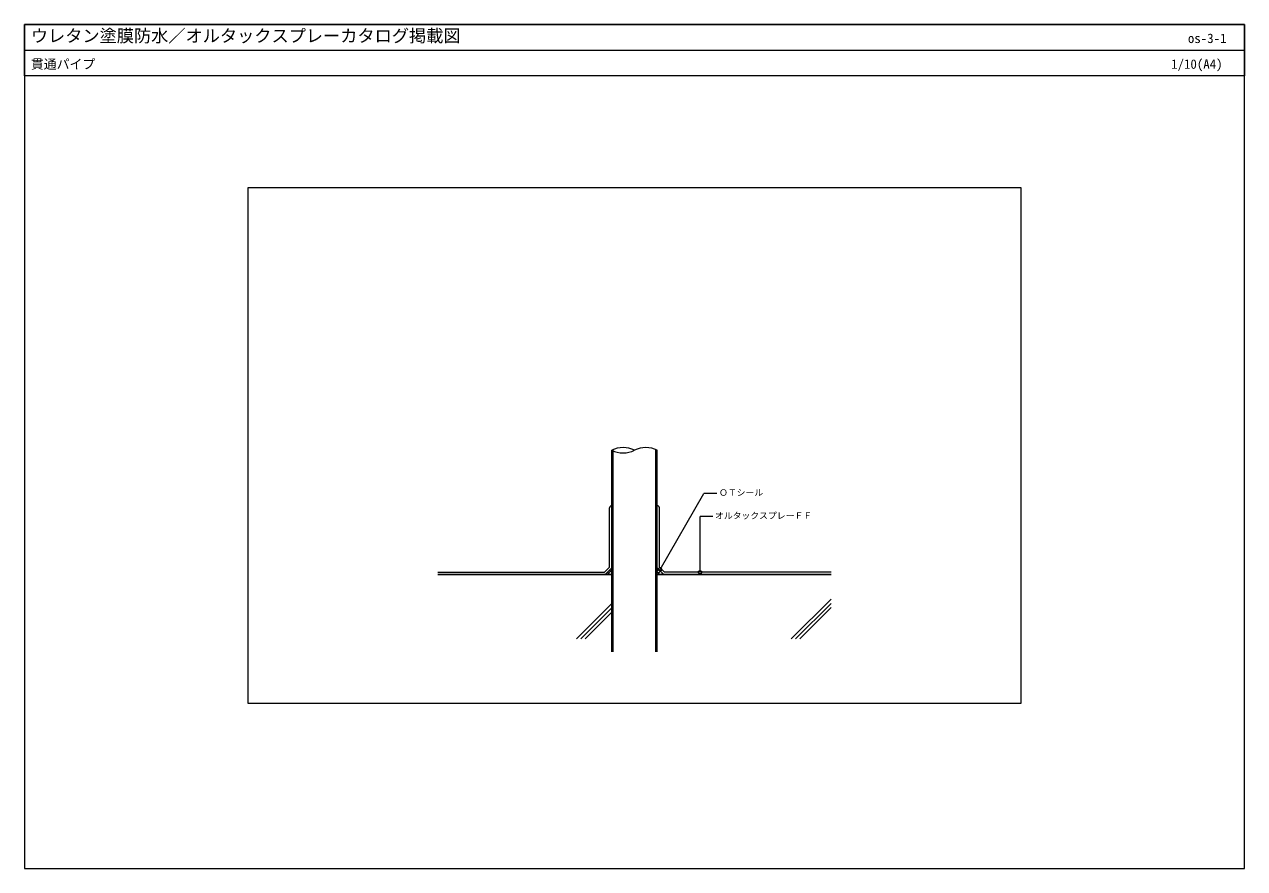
# Model space of a CAD drawing. Units: millimetres, scale not verified. Extents: x -1420 to 1420, y -983 to 982.
import ezdxf
from ezdxf.enums import TextEntityAlignment as Align

# ---------------------------------------------------------------- set-up
doc = ezdxf.new("R2010")
doc.units = ezdxf.units.MM
doc.header["$LTSCALE"] = 3
for name, color, linetype, lineweight in [('0-0_0', 7, 'Continuous', 18), ('0-1_WAKU', 7, 'Continuous', 18), ('0-4_KUTAI', 3, 'Continuous', 18), ('0-5_BOUSUI', 1, 'Continuous', 18), ('0-6_HATCH', 9, 'Continuous', 18), ('0-9_MOJI', 7, 'Continuous', 18)]:
    doc.layers.add(name, color=color, linetype=linetype, lineweight=lineweight)
doc.styles.add('ＭＳ ゴシック', font='')
doc.styles.get('ＭＳ ゴシック').set_extended_font_data('MS Gothic')

msp = doc.modelspace()

# ---------------------------------------------------------------- linework, layer by layer
at = {"layer": '0-0_0'}
msp.add_line((-1420.002, 922.384), (1419.998, 922.384), dxfattribs=at)
msp.add_lwpolyline([(-900.002, -597.978), (899.998, -597.978), (899.998, 602.022), (-900.002, 602.022)], close=True, dxfattribs=at)
at = {"layer": '0-1_WAKU'}
for points in [[(-1420.002, -982.978), (1419.998, -982.978), (1419.998, 982.384), (-1420.002, 982.384)], [(1419.998, 862.384), (-1420.002, 862.384), (-1420.002, 982.384), (1419.998, 982.384)]]:
    msp.add_lwpolyline(points, close=True, dxfattribs=at)
at = {"layer": '0-4_KUTAI'}
for p, q in [((-53.002, -477.978), (-53.002, -8.964)), ((-50.002, -477.978), (-50.002, -7.612)), ((49.998, -477.978), (49.998, -7.612)), ((52.998, -477.978), (52.998, -8.964)), ((-53.002, -297.978), (-457.502, -297.978)), ((457.498, -297.978), (52.998, -297.978))]:
    msp.add_line(p, q, dxfattribs=at)
at = {"layer": '0-5_BOUSUI'}
for p, q in [((-457.502, -297.978), (-53.002, -297.978)), ((52.998, -297.978), (457.498, -297.978))]:
    msp.add_line(p, q, dxfattribs=at)
for points in [[(-457.502, -297.978), (-68.002, -297.978), (-53.002, -282.978), (-53.002, -137.978)], [(457.498, -297.978), (67.998, -297.978), (52.998, -282.978), (52.998, -137.978)], [(-457.502, -292.978), (-70.073, -292.978), (-58.002, -280.907), (-58.002, -142.709)], [(457.498, -292.978), (70.069, -292.978), (57.998, -280.907), (57.998, -142.709)]]:
    msp.add_lwpolyline(points, dxfattribs=at)
for points in [[(-68.002, -297.978), (-53.002, -297.978), (-53.002, -282.978)], [(67.998, -297.978), (52.998, -297.978), (52.998, -282.978)]]:
    msp.add_lwpolyline(points, close=True, dxfattribs=at)
for centre, start, end in [((-52.109, -143.929), 98.5331, 168.30199), ((52.105, -143.929), 11.69801, 81.4669)]:
    msp.add_arc(centre, 6.018, start, end, dxfattribs=at)
at = {"layer": '0-6_HATCH'}
for p, q in [((-53.002, -284.467), (-53.746, -283.723)), ((-66.431, -297.978), (-67.216, -297.193)), ((-63.303, -297.978), (-53.002, -287.677)), ((-57.451, -297.978), (-62.726, -292.703)), ((-53.002, -293.447), (-58.236, -288.213)), ((-54.322, -297.978), (-53.002, -296.657)), ((52.998, -289.44), (56.229, -286.209)), ((59.292, -297.978), (52.998, -291.684)), ((53.441, -297.978), (60.719, -290.699)), ((62.421, -297.978), (65.21, -295.189)), ((-135.002, -447.978), (-53.002, -365.978)), ((364.998, -447.978), (457.498, -355.478)), ((374.998, -447.978), (457.498, -365.478)), ((-125.002, -447.978), (-53.002, -375.978)), ((-115.002, -447.978), (-53.002, -385.978)), ((384.998, -447.978), (457.498, -375.478))]:
    msp.add_line(p, q, dxfattribs=at)
at = {"layer": '0-9_MOJI'}
for p, q in [((59.432, -286.601), (161.753, -109.376)), ((191.753, -109.376), (161.753, -109.376)), ((182.498, -163.074), (152.498, -163.074)), ((152.498, -292.978), (152.498, -163.074))]:
    msp.add_line(p, q, dxfattribs=at)
for centre in [(59.595, -286.319), (152.498, -292.978)]:
    msp.add_circle(centre, 4, dxfattribs=at)
for centre, start, end in [((-26.502, -63.744), 64.18429, 115.81571), ((-26.502, 45.816), 244.18429, 295.81571), ((26.498, -63.744), 64.18429, 115.81571)]:
    msp.add_arc(centre, 60.853, start, end, dxfattribs=at)

# ---------------------------------------------------------------- texts
at = {"layer": '0-1_WAKU', "style": 'ＭＳ ゴシック'}
for s, height, p in [('ウレタン塗膜防水／オルタックスプレーカタログ掲載図', 29.33, (-1405.002, 932.384)), ('os-3-1', 21.99, (1288.044, 932.384)), ('貫通パイプ', 21.99, (-1405.002, 872.384)), ('1/10(A4)', 21.99, (1249.059, 872.384))]:
    msp.add_text(s, height=height, dxfattribs=at).set_placement(p, align=Align.BOTTOM_LEFT)
at = {"layer": '0-9_MOJI', "style": 'ＭＳ ゴシック'}
for s, p in [('ＯＴシール', (196.753, -119.376)), ('オルタックスプレーＦＦ', (187.498, -173.074))]:
    msp.add_text(s, height=14.66, dxfattribs=at).set_placement(p, align=Align.BOTTOM_LEFT)

doc.saveas('drawing.dxf')
